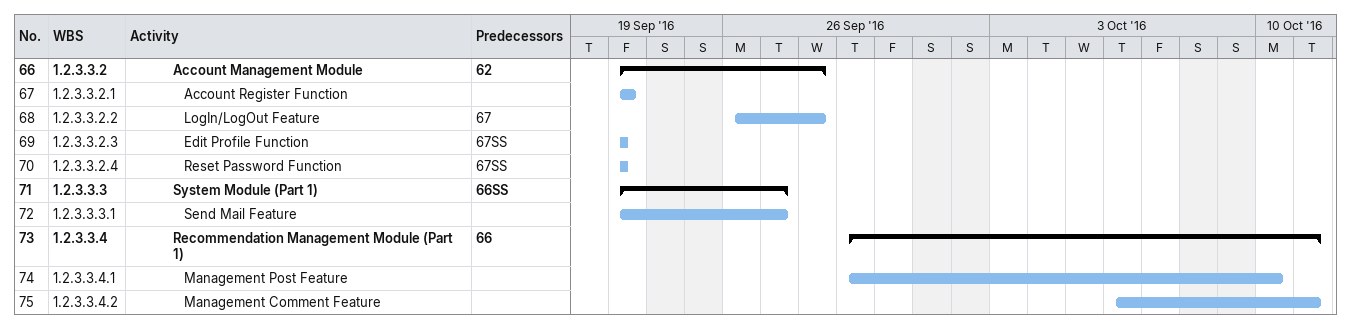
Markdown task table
| ID | WBS | Task | Start | Finish | Predecessors |
|---|---|---|---|---|---|
| 66 | 1.2.3.3.2 | **Account Management Module** | 2016-09-23 | 2016-09-28 | 62 |
| 67 | 1.2.3.3.2.1 | Account Register Function | 2016-09-23 | 2016-09-23 |  |
| 68 | 1.2.3.3.2.2 | LogIn/LogOut Feature | 2016-09-26 | 2016-09-28 | 67 |
| 69 | 1.2.3.3.2.3 | Edit Profile Function | 2016-09-23 | 2016-09-23 | 67SS |
| 70 | 1.2.3.3.2.4 | Reset Password Function | 2016-09-23 | 2016-09-23 | 67SS |
| 71 | 1.2.3.3.3 | **System Module (Part 1)** | 2016-09-23 | 2016-09-27 | 66SS |
| 72 | 1.2.3.3.3.1 | Send Mail Feature | 2016-09-23 | 2016-09-27 |  |
| 73 | 1.2.3.3.4 | **Recommendation Management Module (Part 1)** | 2016-09-29 | 2016-10-11 | 66 |
| 74 | 1.2.3.3.4.1 | Management Post Feature | 2016-09-29 | 2016-10-10 |  |
| 75 | 1.2.3.3.4.2 | Management Comment Feature | 2016-10-06 | 2016-10-11 |  |
